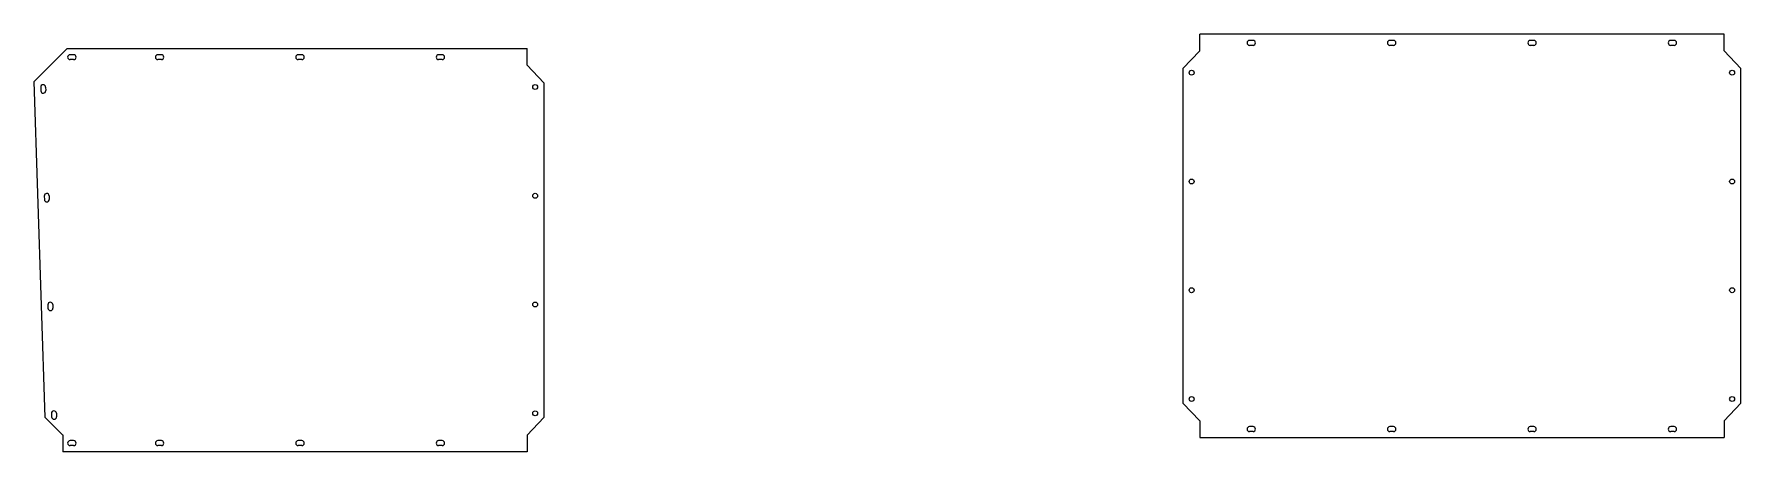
# Model space of a CAD drawing. Header units: millimetres. Extents: x 570 to 5433, y -437 to 754.
import ezdxf

# ---------------------------------------------------------------- set-up
doc = ezdxf.new("R2010")
doc.units = ezdxf.units.MM

msp = doc.modelspace()

# ---------------------------------------------------------------- linework, layer by layer
for p, q in [((3890.7, 705.7), (3890.7, 753.7)), ((4042.7, 735.7), (4032.7, 735.7)), ((4442.7, 735.7), (4432.7, 735.7)), ((4842.7, 735.7), (4832.7, 735.7)), ((5242.7, 735.7), (5232.7, 735.7)), ((5384.7, 705.7), (5384.7, 753.7)), ((569.8, 618.6), (664.2, 713)), ((682.3, 695), (672.3, 695)), ((682.3, 681), (672.3, 681)), ((932.3, 695), (922.3, 695)), ((932.3, 681), (922.3, 681)), ((1332.3, 695), (1322.3, 695)), ((1332.3, 681), (1322.3, 681)), ((1732.3, 695), (1722.3, 695)), ((1732.3, 681), (1722.3, 681)), ((1974.3, 665), (1974.3, 713)), ((3890.7, 705.7), (3842.7, 655.7)), ((4042.7, 721.7), (4032.7, 721.7)), ((4442.7, 721.7), (4432.7, 721.7)), ((4842.7, 721.7), (4832.7, 721.7)), ((5242.7, 721.7), (5232.7, 721.7)), ((5384.7, 705.7), (5432.7, 655.7)), ((1974.3, 665), (2022.3, 615)), ((588.4, 602.1), (588.8, 592.1)), ((602.4, 602.6), (602.8, 592.6)), ((598.7, 292.3), (599, 282.3)), ((612.7, 292.8), (613, 282.8)), ((608.9, -17.5), (609.2, -27.5)), ((622.9, -17.1), (623.2, -27.1)), ((651.3, -389), (601.6, -339.3)), ((619.1, -327.4), (619.5, -337.4)), ((633.1, -326.9), (633.5, -336.9)), ((1974.3, -389), (2022.3, -339)), ((3890.7, -348.3), (3842.7, -298.3)), ((5384.7, -348.3), (5432.7, -298.3)), ((651.3, -388.9), (651.3, -437)), ((1974.3, -389), (1974.3, -437)), ((3890.7, -348.3), (3890.7, -396.3)), ((4042.7, -365.1), (4032.7, -365.1)), ((4042.7, -379.1), (4032.7, -379.1)), ((4442.7, -365.1), (4432.7, -365.1)), ((4442.7, -379.1), (4432.7, -379.1)), ((4842.7, -365.1), (4832.7, -365.1)), ((4842.7, -379.1), (4832.7, -379.1)), ((5242.7, -365.1), (5232.7, -365.1)), ((5242.7, -379.1), (5232.7, -379.1)), ((5384.7, -348.3), (5384.7, -396.3)), ((682.3, -405), (672.3, -405)), ((682.3, -419), (672.3, -419)), ((932.3, -405), (922.3, -405)), ((932.3, -419), (922.3, -419)), ((1332.3, -405), (1322.3, -405)), ((1332.3, -419), (1322.3, -419)), ((1732.3, -405), (1722.3, -405)), ((1732.3, -419), (1722.3, -419))]:
    msp.add_line(p, q)
for points in [[(5384.7, 753.7), (3890.7, 753.7)], [(664.2, 713), (1974.3, 713)], [(3842.7, 655.7), (3842.7, -298.3)], [(5432.7, -298.3), (5432.7, 655.7)], [(601.6, -339.3), (569.8, 618.6)], [(2022.3, 615), (2022.3, -339)], [(1974.3, -437), (651.3, -437)], [(3890.7, -396.3), (5384.7, -396.3)]]:
    msp.add_lwpolyline(points)
for centre in [(3867.7, 643.7), (5407.7, 643.7), (1997.3, 603), (3867.7, 333.7), (5407.7, 333.7), (1997.3, 293), (3867.7, 23.7), (5407.7, 23.7), (1997.3, -17), (3867.7, -286.3), (5407.7, -286.3), (1997.3, -327)]:
    msp.add_circle(centre, 7)
for centre, start, end in [((4032.7, 728.7), 90, 270), ((4042.7, 728.7), 270, 90), ((4432.7, 728.7), 90, 270), ((4442.7, 728.7), 270, 90), ((4832.7, 728.7), 90, 270), ((4842.7, 728.7), 270, 90), ((5232.7, 728.7), 90, 270), ((5242.7, 728.7), 270, 90), ((672.3, 688), 90, 270), ((682.3, 688), 270, 90), ((922.3, 688), 90, 270), ((932.3, 688), 270, 90), ((1322.3, 688), 90, 270), ((1332.3, 688), 270, 90), ((1722.3, 688), 90, 270), ((1732.3, 688), 270, 90), ((595.4, 602.4), 1.8912, 181.8912), ((595.8, 592.4), 181.8912, 1.8912), ((605.7, 292.5), 1.8912, 181.8912), ((606, 282.5), 181.8912, 1.8912), ((615.9, -17.3), 1.8912, 181.8912), ((616.2, -27.3), 181.8912, 1.8912), ((626.1, -327.1), 1.8912, 181.8912), ((626.5, -337.1), 181.8912, 1.8912), ((4032.7, -372.1), 90, 270), ((4042.7, -372.1), 270, 90), ((4432.7, -372.1), 90, 270), ((4442.7, -372.1), 270, 90), ((4832.7, -372.1), 90, 270), ((4842.7, -372.1), 270, 90), ((5232.7, -372.1), 90, 270), ((5242.7, -372.1), 270, 90), ((672.3, -412), 90, 270), ((682.3, -412), 270, 90), ((922.3, -412), 90, 270), ((932.3, -412), 270, 90), ((1322.3, -412), 90, 270), ((1332.3, -412), 270, 90), ((1722.3, -412), 90, 270), ((1732.3, -412), 270, 90)]:
    msp.add_arc(centre, 7, start, end)

doc.saveas('drawing.dxf')
